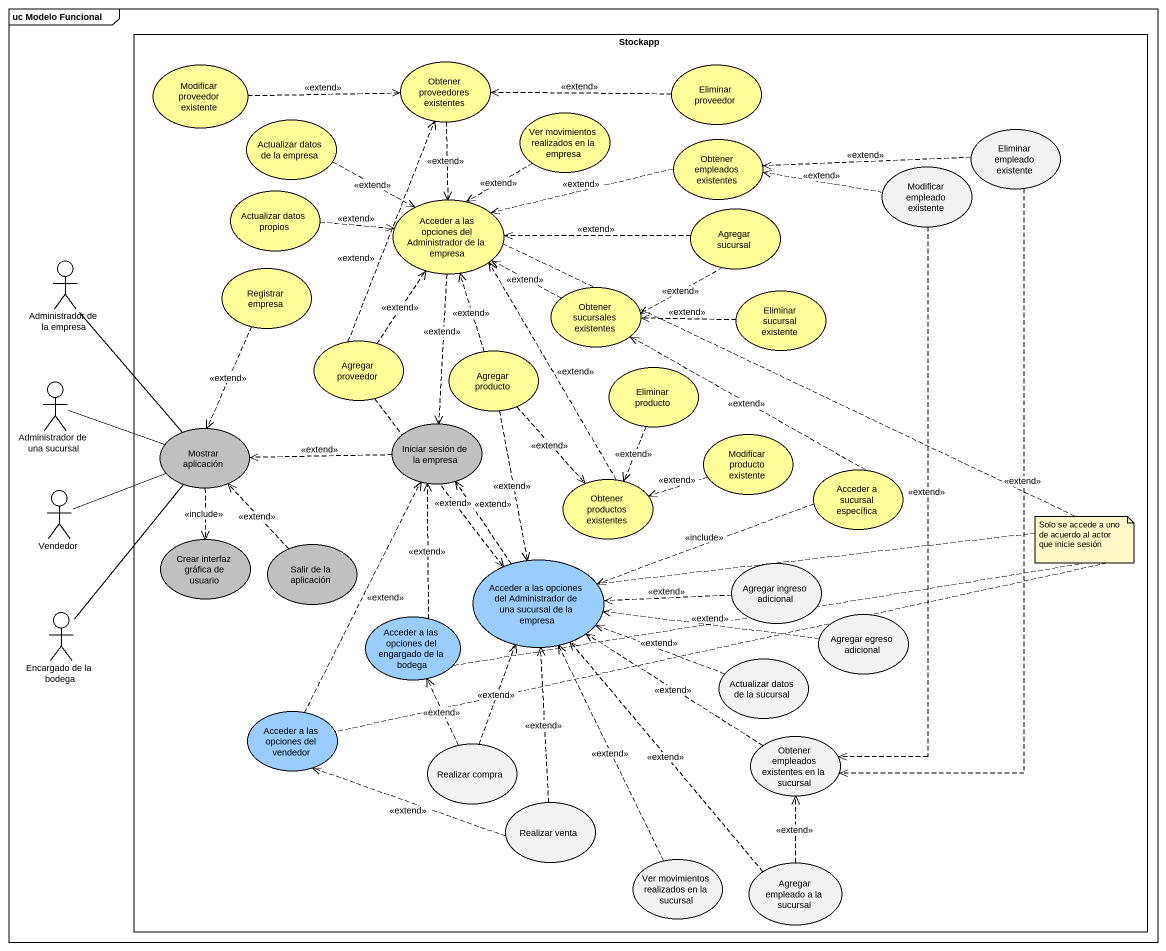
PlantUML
@startuml
mainframe uc Modelo Funcional
rectangle Stockapp {
  usecase "Modificar proveedor existente" as Modificar_proveedor #FFFE99
  usecase "Obtener proveedores existentes" as Obtener_proveedores #FFFE99
  usecase "Eliminar proveedor" as Eliminar_proveedor #FFFE99
  usecase "Actualizar datos de la empresa" as Actualizar_datos_de_la #FFFE99
  usecase "Ver movimientos realizados en la empresa" as Ver_movimientos_realizados #FFFE99
  usecase "Eliminar empleado existente" as Eliminar_empleado_existente
  usecase "Obtener empleados existentes" as Obtener_empleados_existentes #FFFE99
  usecase "Modificar empleado existente" as Modificar_empleado_existente
  usecase "Actualizar datos propios" as Actualizar_datos_propios #FFFE99
  usecase "Acceder a las opciones del Administrador de la empresa" as Acceder_a_las_opciones_del #FFFE99
  usecase "Agregar sucursal" as Agregar_sucursal #FFFE99
  usecase "Registrar empresa" as Registrar_empresa #FFFE99
  usecase "Obtener sucursales existentes" as Obtener_sucursales #FFFE99
  usecase "Eliminar sucursal existente" as Eliminar_sucursal_existente #FFFE99
  usecase "Agregar proveedor" as Agregar_proveedor #FFFE99
  usecase "Agregar producto" as Agregar_producto #FFFE99
  usecase "Eliminar producto" as Eliminar_producto #FFFE99
  usecase "Mostrar aplicación" as Mostrar_aplicación #C0C0C0
  usecase "Iniciar sesión de la empresa" as Iniciar_sesión_de_la_empresa #C0C0C0
  usecase "Modificar producto existente" as Modificar_producto_existente #FFFE99
  usecase "Obtener productos existentes" as Obtener_productos_existentes #FFFE99
  usecase "Acceder a sucursal específica" as Acceder_a_sucursal #FFFE99
  usecase "Crear interfaz gráfica de usuario" as Crear_interfaz_gráfica_de #C0C0C0
  usecase "Salir de la aplicación" as Salir_de_la_aplicación #C0C0C0
  usecase "Acceder a las opciones del Administrador de una sucursal de la empresa" as Acceder_a_las_opciones_del_2 #99CCFF
  usecase "Agregar ingreso adicional" as Agregar_ingreso_adicional
  usecase "Acceder a las opciones del engargado de la bodega" as Acceder_a_las_opciones_del_3 #99CCFF
  usecase "Agregar egreso adicional" as Agregar_egreso_adicional
  usecase "Actualizar datos de la sucursal" as Actualizar_datos_de_la_2
  usecase "Acceder a las opciones del vendedor" as Acceder_a_las_opciones_del_4 #99CCFF
  usecase "Realizar compra" as Realizar_compra
  usecase "Obtener empleados existentes en la sucursal" as Obtener_empleados
  usecase "Realizar venta" as Realizar_venta
  usecase "Ver movimientos realizados en la sucursal" as Ver_movimientos_realizados_2
  usecase "Agregar empleado a la sucursal" as Agregar_empleado_a_la
}
actor "Administrador de la empresa" as Administrador_de_la_empresa
actor "Administrador de una sucursal" as Administrador_de_una
actor Vendedor
actor "Encargado de la bodega" as Encargado_de_la_bodega
Modificar_proveedor .right.> Obtener_proveedores : <<extend>>
Obtener_proveedores ..> Acceder_a_las_opciones_del : <<extend>>
Eliminar_proveedor .left.> Obtener_proveedores : <<extend>>
Actualizar_datos_de_la .right.> Acceder_a_las_opciones_del : <<extend>>
Ver_movimientos_realizados ..> Acceder_a_las_opciones_del : <<extend>>
Eliminar_empleado_existente .left.> Obtener_empleados_existentes : <<extend>>
Eliminar_empleado_existente ..> Obtener_empleados : <<extend>>
Obtener_empleados_existentes .left.> Acceder_a_las_opciones_del : <<extend>>
Modificar_empleado_existente .left.> Obtener_empleados_existentes : <<extend>>
Modificar_empleado_existente ..> Obtener_empleados : <<extend>>
Actualizar_datos_propios .right.> Acceder_a_las_opciones_del : <<extend>>
Acceder_a_las_opciones_del ..> Iniciar_sesión_de_la_empresa : <<extend>>
Agregar_sucursal .left.> Acceder_a_las_opciones_del : <<extend>>
Agregar_sucursal .left.> Obtener_sucursales : <<extend>>
Administrador_de_la_empresa -- Mostrar_aplicación
Registrar_empresa ..> Mostrar_aplicación : <<extend>>
Obtener_sucursales .left.> Acceder_a_las_opciones_del : <<extend>>
Eliminar_sucursal_existente .left.> Obtener_sucursales : <<extend>>
Agregar_proveedor .up.> Obtener_proveedores : <<extend>>
Agregar_proveedor .up.> Acceder_a_las_opciones_del : <<extend>>
Agregar_proveedor ..> Acceder_a_las_opciones_del_2 : <<extend>>
Agregar_producto .up.> Acceder_a_las_opciones_del : <<extend>>
Agregar_producto ..> Obtener_productos_existentes : <<extend>>
Agregar_producto ..> Acceder_a_las_opciones_del_2 : <<extend>>
Administrador_de_una -right- Mostrar_aplicación
Eliminar_producto ..> Obtener_productos_existentes : <<extend>>
Mostrar_aplicación ..> Crear_interfaz_gráfica_de : <<include>>
Iniciar_sesión_de_la_empresa .left.> Mostrar_aplicación : <<extend>>
Modificar_producto_existente .left.> Obtener_productos_existentes : <<extend>>
Obtener_productos_existentes .up.> Acceder_a_las_opciones_del : <<extend>>
Acceder_a_sucursal .up.> Obtener_sucursales : <<extend>>
Acceder_a_sucursal .left.> Acceder_a_las_opciones_del_2 : <<include>>
Vendedor -right- Mostrar_aplicación
Salir_de_la_aplicación .up.> Mostrar_aplicación : <<extend>>
Acceder_a_las_opciones_del_2 .up.> Iniciar_sesión_de_la_empresa : <<extend>>
Agregar_ingreso_adicional .left.> Acceder_a_las_opciones_del_2 : <<extend>>
Encargado_de_la_bodega -up- Mostrar_aplicación
Acceder_a_las_opciones_del_3 .up.> Iniciar_sesión_de_la_empresa : <<extend>>
Agregar_egreso_adicional .left.> Acceder_a_las_opciones_del_2 : <<extend>>
Actualizar_datos_de_la_2 .left.> Acceder_a_las_opciones_del_2 : <<extend>>
Acceder_a_las_opciones_del_4 .up.> Iniciar_sesión_de_la_empresa : <<extend>>
Realizar_compra .up.> Acceder_a_las_opciones_del_2 : <<extend>>
Realizar_compra .up.> Acceder_a_las_opciones_del_3 : <<extend>>
Obtener_empleados .up.> Acceder_a_las_opciones_del_2 : <<extend>>
Realizar_venta .up.> Acceder_a_las_opciones_del_2 : <<extend>>
Realizar_venta .left.> Acceder_a_las_opciones_del_4 : <<extend>>
Ver_movimientos_realizados_2 .up.> Acceder_a_las_opciones_del_2 : <<extend>>
Agregar_empleado_a_la .up.> Acceder_a_las_opciones_del_2 : <<extend>>
Agregar_empleado_a_la .up.> Obtener_empleados : <<extend>>
note as N1
  Solo se accede a uno de acuerdo al actor que inicie sesión
end note
N1 .. Acceder_a_las_opciones_del_2
N1 .. Acceder_a_las_opciones_del
N1 .. Acceder_a_las_opciones_del_3
N1 .. Acceder_a_las_opciones_del_4
@enduml
